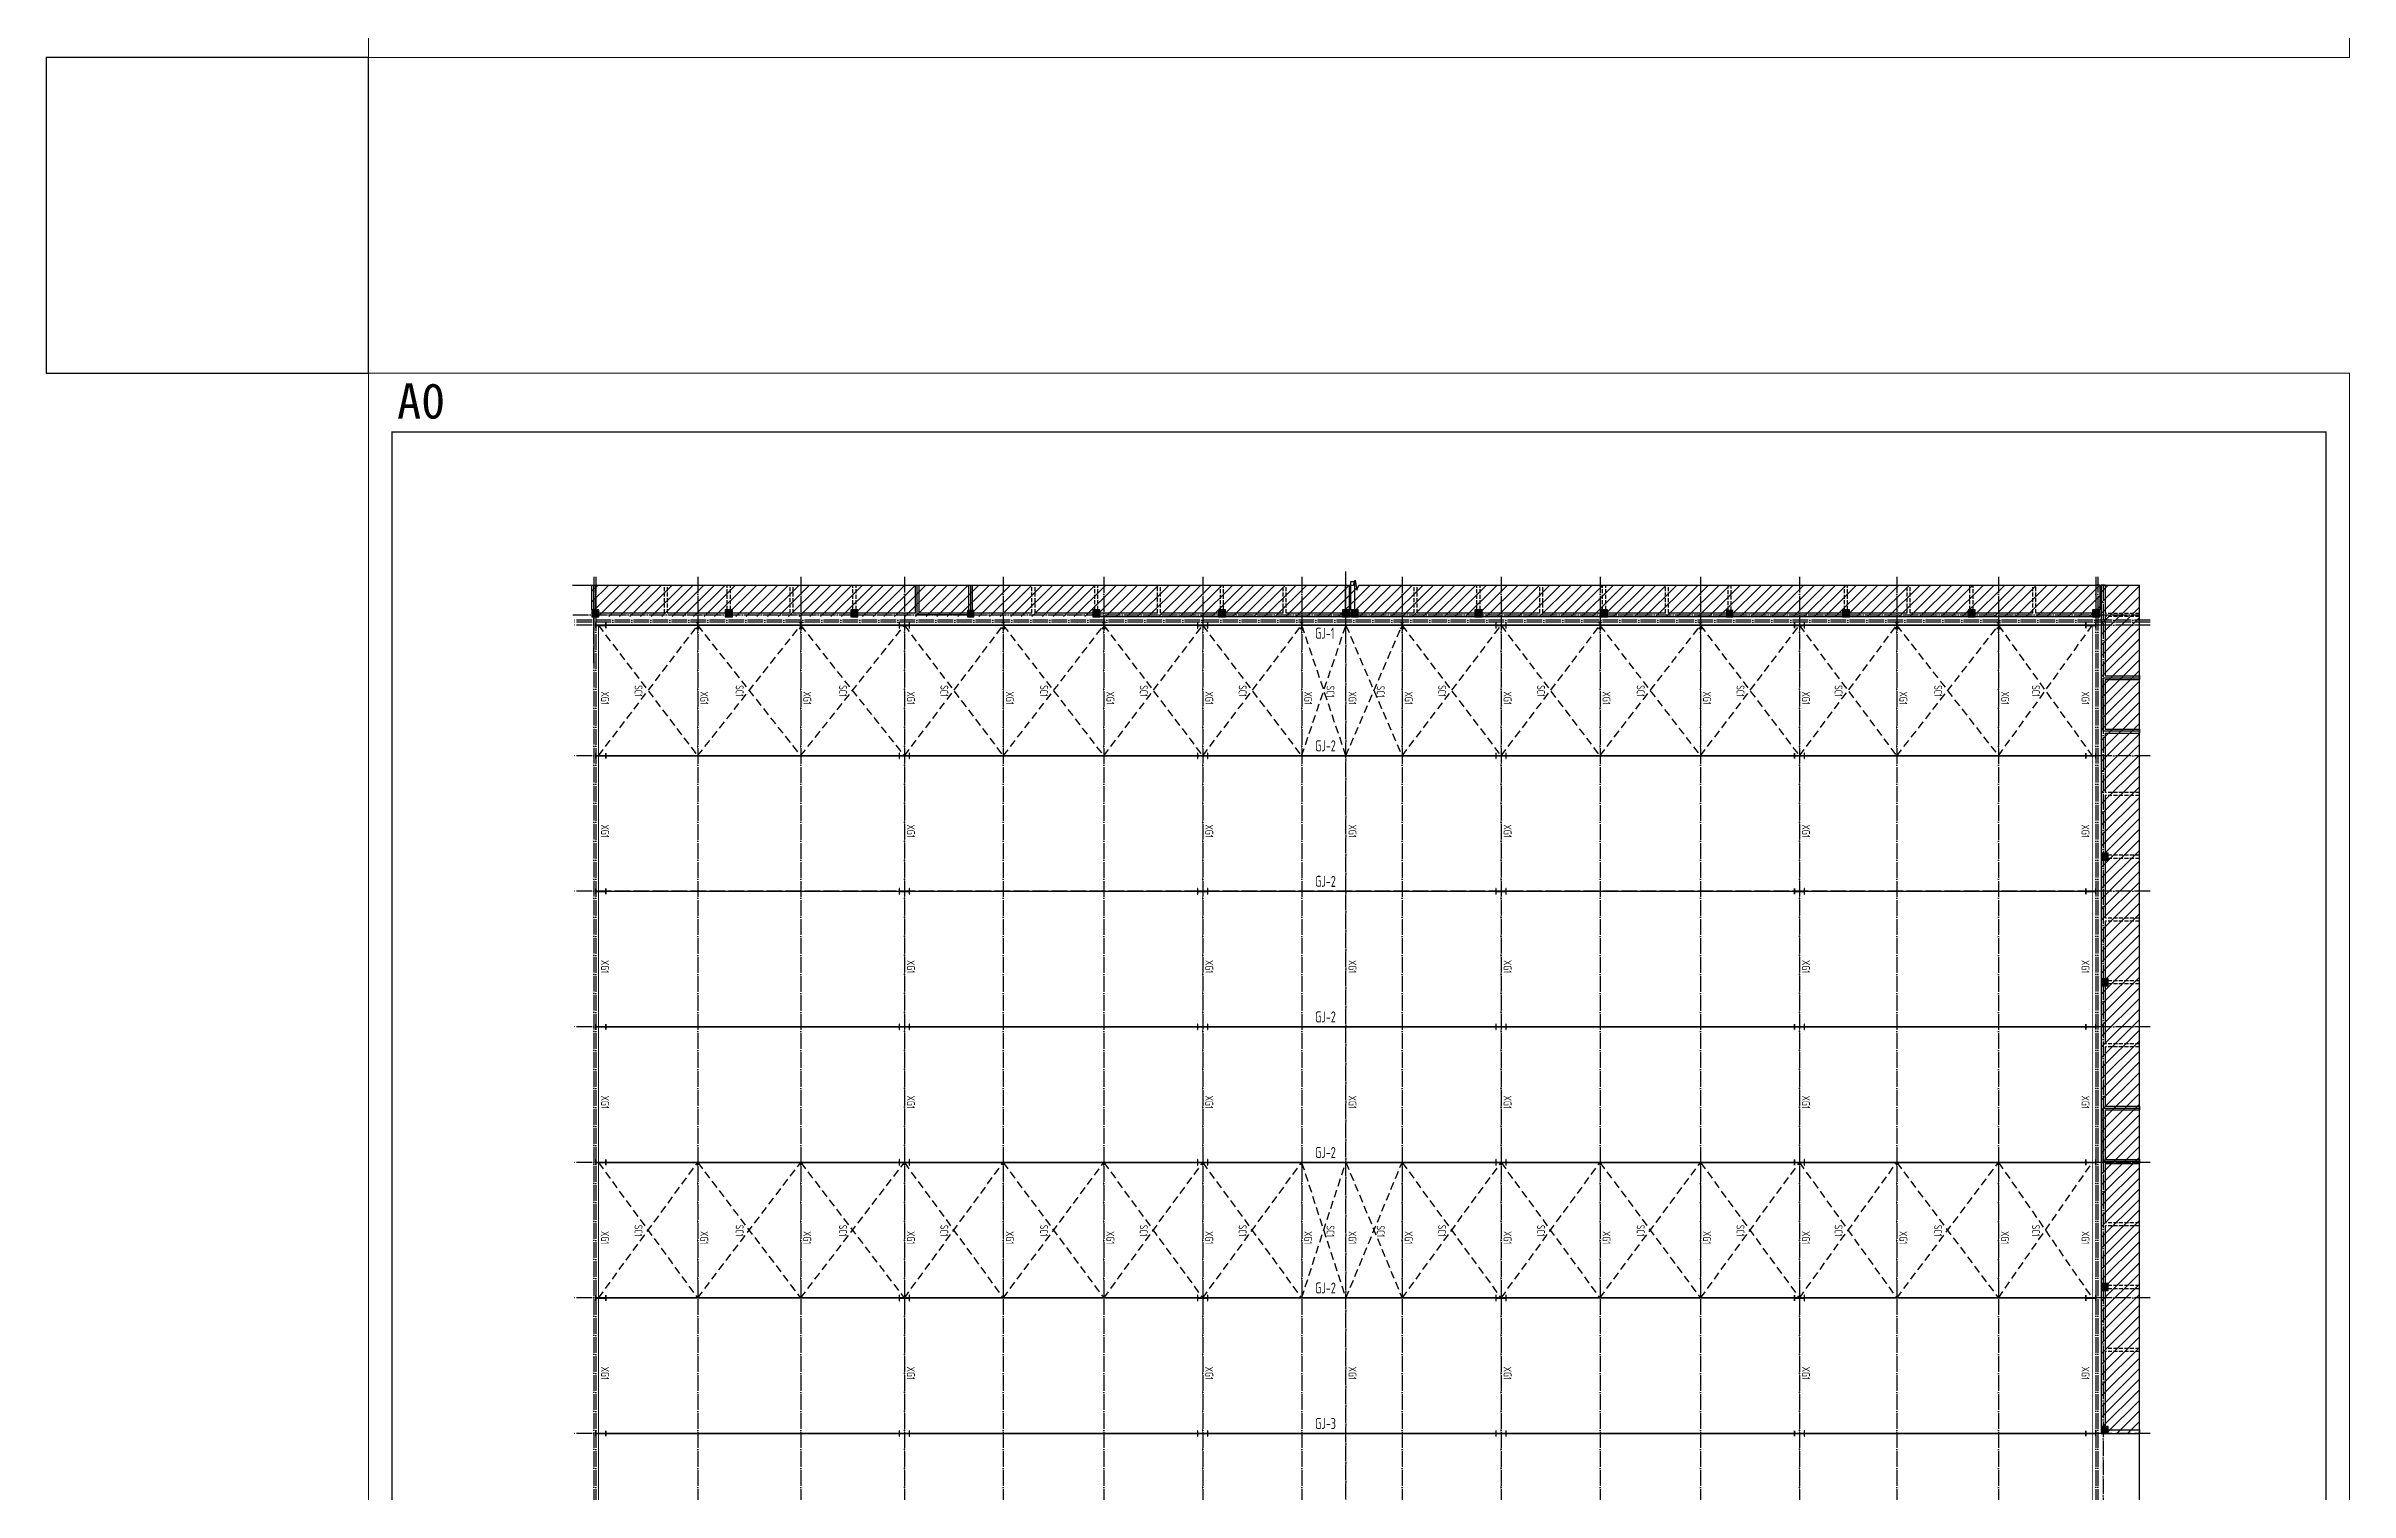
# Model space of a CAD drawing. Extents: x 447413 to 2975780, y -1432727 to 1301644.
# Drawn here: x 2233206 to 2379922, y -237819 to -145760 of the extents above; entities that cross this region are included whole.
import ezdxf
from ezdxf.enums import TextEntityAlignment as Align

# ---------------------------------------------------------------- set-up
doc = ezdxf.new("R2010")
doc.units = 0
doc.header["$LTSCALE"] = 1000
doc.header["$MEASUREMENT"] = 0
for name, pattern in [('DASH', [0.35, 0.25, -0.1]), ('DASHED', [0.75, 0.5, -0.25]), ('DOTE', [2.42, 2, -0.2, 0.02, -0.2])]:
    doc.linetypes.add(name, pattern=pattern)
for name, color, linetype in [('3T_WOOD', 21, 'Continuous'), ('COLUMN', 9, 'Continuous'), ('DIM_SYMB', 3, 'Continuous'), ('DOTE', 1, 'Continuous'), ('PUB_HATCH', 8, 'Continuous'), ('SC', 2, 'Continuous'), ('XG', 5, 'Continuous'), ('X公厕', 21, 'Continuous'), ('图框', 253, 'Continuous'), ('柱子', 3, 'Continuous'), ('短柱', 106, 'Continuous')]:
    doc.layers.add(name, color=color, linetype=linetype)
doc.layers.add('WALL', color=140, linetype='Continuous', lineweight=25)
doc.layers.add('钢梁', color=141, linetype='Continuous', lineweight=18)
doc.styles.add('楷体', font='tssdeng.shx', dxfattribs={"bigfont": 'hztxt.shx'})
doc.styles.add('黑体', font='simhei.ttf')

# ---------------------------------------------------------------- blocks, each defined once
blk = doc.blocks.new('A$C6B0021A6')
at = {"layer": '图框', "color": 2, "const_width": 40, "elevation": -84000}
blk.add_lwpolyline([(20, 84120), (118920, 84120), (118920, 20), (20, 20)], close=True, dxfattribs=at)
at = {"layer": '图框', "color": 153, "const_width": 58, "elevation": -84000}
blk.add_lwpolyline([(111420, 1020), (2520, 1020), (2520, 83120), (111420, 83120)], close=True, dxfattribs=at)
at = {"layer": '图框', "color": 2, "style": '黑体'}
blk.add_text('A0', height=1500, rotation=90, dxfattribs=at).set_placement((1953, 1232))
blk = doc.blocks.new('_FZH')
blk.add_lwpolyline([(-0.5, -0.5), (0.5, -0.5), (0.5, 0.5), (-0.5, 0.5)], close=True)
at = {"layer": 'PUB_HATCH'}
blk.add_solid([(-0.5, -0.5), (0.5, -0.5), (-0.5, 0.5), (0.5, 0.5)], dxfattribs=at)

msp = doc.modelspace()

# ---------------------------------------------------------------- hatches: boundary and pattern name
at = {"layer": 'PUB_HATCH'}
h = msp.add_hatch(dxfattribs=at)
h.set_pattern_fill('ANSI31', color=256, scale=300, style=0)
h.set_pattern_definition([(45, (2031895.8, -231324.66), (-336.7596, 336.7596), [])])
h.paths.add_polyline_path([(2363985.8, -180120), (2267966.1, -180120), (2267966.1, -182088.4), (2363985.8, -182088.4)])
h = msp.add_hatch(dxfattribs=at)
h.set_pattern_fill('ANSI31', color=256, scale=300, style=0)
h.set_pattern_definition([(45, (2335527.2, -231324.66), (-336.7596, 336.7596), [])])
h.paths.add_polyline_path([(2364085.8, -180090.1), (2366515.7, -180090.1), (2366515.7, -234097.9), (2364085.8, -234097.9)])

# ---------------------------------------------------------------- linework, layer by layer
at = {"layer": '3T_WOOD', "linetype": 'DASH'}
for p, q in [((2272586.1, -181858.4, 126000), (2272586.1, -180090.1, 126000)), ((2272586.1, -180090.1, 126000), (2272786.1, -180090.1, 126000)), ((2272786.1, -181858.4, 126000), (2272786.1, -180090.1, 126000)), ((2276586.1, -181648.4, 126000), (2276586.1, -180090.1, 126000)), ((2276586.1, -180090.1, 126000), (2276786.1, -180090.1, 126000)), ((2276786.1, -181648.4, 126000), (2276786.1, -180090.1, 126000)), ((2280586.1, -181858.4, 126000), (2280586.1, -180090.1, 126000)), ((2280586.1, -180090.1, 126000), (2280786.1, -180090.1, 126000)), ((2280786.1, -181858.4, 126000), (2280786.1, -180090.1, 126000)), ((2284586.1, -181648.4, 126000), (2284586.1, -180090.1, 126000)), ((2284586.1, -180090.1, 126000), (2284786.1, -180090.1, 126000)), ((2284786.1, -181648.4, 126000), (2284786.1, -180090.1, 126000)), ((2295986.1, -181858.4, 126000), (2295986.1, -180090.1, 126000)), ((2295986.1, -180090.1, 126000), (2296186.1, -180090.1, 126000)), ((2296186.1, -181858.4, 126000), (2296186.1, -180090.1, 126000)), ((2299986.1, -181648.4, 126000), (2299986.1, -180090.1, 126000)), ((2299986.1, -180090.1, 126000), (2300186.1, -180090.1, 126000)), ((2300186.1, -181648.4, 126000), (2300186.1, -180090.1, 126000)), ((2303986.1, -181858.4, 126000), (2303986.1, -180090.1, 126000)), ((2303986.1, -180090.1, 126000), (2304186.1, -180090.1, 126000)), ((2304186.1, -181858.4, 126000), (2304186.1, -180090.1, 126000)), ((2307986.1, -181648.4, 126000), (2307986.1, -180090.1, 126000)), ((2307986.1, -180090.1, 126000), (2308186.1, -180090.1, 126000)), ((2308186.1, -181648.4, 126000), (2308186.1, -180090.1, 126000)), ((2311986.1, -181858.4, 126000), (2311986.1, -180090.1, 126000)), ((2311986.1, -180090.1, 126000), (2312186.1, -180090.1, 126000)), ((2312186.1, -181858.4, 126000), (2312186.1, -180090.1, 126000)), ((2320326.1, -181858.4, 126000), (2320326.1, -180090.1, 126000)), ((2320326.1, -180090.1, 126000), (2320526.1, -180090.1, 126000)), ((2320526.1, -181858.4, 126000), (2320526.1, -180090.1, 126000)), ((2324326.1, -181648.4, 126000), (2324326.1, -180090.1, 126000)), ((2324326.1, -180090.1, 126000), (2324526.1, -180090.1, 126000)), ((2324526.1, -181648.4, 126000), (2324526.1, -180090.1, 126000)), ((2328326.1, -181858.4, 126000), (2328326.1, -180090.1, 126000)), ((2328326.1, -180090.1, 126000), (2328526.1, -180090.1, 126000)), ((2328526.1, -181858.4, 126000), (2328526.1, -180090.1, 126000)), ((2332326.1, -181648.4, 126000), (2332326.1, -180090.1, 126000)), ((2332326.1, -180090.1, 126000), (2332526.1, -180090.1, 126000)), ((2332526.1, -181648.4, 126000), (2332526.1, -180090.1, 126000)), ((2336326.1, -181858.4, 126000), (2336326.1, -180090.1, 126000)), ((2336326.1, -180090.1, 126000), (2336526.1, -180090.1, 126000)), ((2336526.1, -181858.4, 126000), (2336526.1, -180090.1, 126000)), ((2340326.1, -181698.4, 126000), (2340326.1, -180090.1, 126000)), ((2340326.1, -180090.1, 126000), (2340526.1, -180090.1, 126000)), ((2340526.1, -181698.4, 126000), (2340526.1, -180090.1, 126000)), ((2347726.1, -181648.4, 126000), (2347726.1, -180090.1, 126000)), ((2347726.1, -180090.1, 126000), (2347926.1, -180090.1, 126000)), ((2347926.1, -181648.4, 126000), (2347926.1, -180090.1, 126000)), ((2351726.1, -181858.4, 126000), (2351726.1, -180090.1, 126000)), ((2351726.1, -180090.1, 126000), (2351926.1, -180090.1, 126000)), ((2351926.1, -181858.4, 126000), (2351926.1, -180090.1, 126000)), ((2355726.1, -181648.4, 126000), (2355726.1, -180090.1, 126000)), ((2355726.1, -180090.1, 126000), (2355926.1, -180090.1, 126000)), ((2355926.1, -181648.4, 126000), (2355926.1, -180090.1, 126000)), ((2359726.1, -181858.4, 126000), (2359726.1, -180090.1, 126000)), ((2359726.1, -180090.1, 126000), (2359926.1, -180090.1, 126000)), ((2359926.1, -181858.4, 126000), (2359926.1, -180090.1, 126000)), ((2366515.7, -181878.4, 126000), (2364325.8, -181878.4, 126000)), ((2366515.7, -182078.4, 126000), (2366515.7, -181878.4, 126000)), ((2366515.7, -182078.4, 126000), (2364325.8, -182078.4, 126000)), ((2366515.7, -193278.4, 126000), (2364325.8, -193278.4, 126000)), ((2366515.7, -193478.4, 126000), (2364325.8, -193478.4, 126000)), ((2366515.7, -193478.4, 126000), (2366515.7, -193278.4, 126000)), ((2366515.7, -197278.4, 126000), (2364535.8, -197278.4, 126000)), ((2366515.7, -197478.4, 126000), (2364535.8, -197478.4, 126000)), ((2366515.7, -197478.4, 126000), (2366515.7, -197278.4, 126000)), ((2366515.7, -201278.4, 126000), (2364325.8, -201278.4, 126000)), ((2366515.7, -201478.4, 126000), (2364325.8, -201478.4, 126000)), ((2366515.7, -201478.4, 126000), (2366515.7, -201278.4, 126000)), ((2366515.7, -205278.4, 126000), (2364535.8, -205278.4, 126000)), ((2366515.7, -205478.4, 126000), (2366515.7, -205278.4, 126000)), ((2366515.7, -205478.4, 126000), (2364535.8, -205478.4, 126000)), ((2366515.7, -209278.4, 126000), (2364325.8, -209278.4, 126000)), ((2366515.7, -209478.4, 126000), (2364325.8, -209478.4, 126000)), ((2366515.7, -209478.4, 126000), (2366515.7, -209278.4, 126000)), ((2366515.7, -220678.4, 126000), (2364325.8, -220678.4, 126000)), ((2366515.7, -220878.4, 126000), (2364325.8, -220878.4, 126000)), ((2366515.7, -220878.4, 126000), (2366515.7, -220678.4, 126000)), ((2366515.7, -224678.4, 126000), (2364535.8, -224678.4, 126000)), ((2366515.7, -224878.4, 126000), (2364535.8, -224878.4, 126000)), ((2366515.7, -224878.4, 126000), (2366515.7, -224678.4, 126000)), ((2366515.7, -228678.4, 126000), (2364325.8, -228678.4, 126000)), ((2366515.7, -228878.4, 126000), (2366515.7, -228678.4, 126000)), ((2366515.7, -228878.4, 126000), (2364325.8, -228878.4, 126000))]:
    msp.add_line(p, q, dxfattribs=at)
at = {"layer": 'DIM_SYMB', "elevation": 126000}
for points in [[(2266739.9, -180090.1), (2316459.1, -180090.1), (2316573.7, -179775.1), (2316684.8, -180405.1), (2316796.6, -180090.1), (2366515.7, -180090.1)], [(2366515.7, -300102.5), (2366515.7, -240265.1), (2366200.7, -240150.4), (2366830.7, -240039.3), (2366515.7, -239927.6), (2366515.7, -180090.1)]]:
    msp.add_lwpolyline(points, dxfattribs=at)
at = {"layer": 'DOTE', "color": 8, "linetype": 'DOTE', "ltscale": 0.5}
for p, q in [((2268086.1, -179556.7, 126000), (2268086.1, -300544.1, 126000)), ((2268086.1, -181968.4, 126000), (2268086.1, -180120, 126000)), ((2287865.8, -179556.7, 126000), (2287865.8, -300544.1, 126000)), ((2306865.8, -179556.7, 126000), (2306865.8, -300544.1, 126000)), ((2325865.8, -179556.7, 126000), (2325865.8, -300544.1, 126000)), ((2344865.8, -179556.7, 126000), (2344865.8, -300544.1, 126000)), ((2363865.8, -179556.7, 126000), (2363865.8, -300544.1, 126000)), ((2367195, -182318.4, 126000), (2266776.3, -182318.4, 126000)), ((2367195, -182638.4, 126000), (2266776.3, -182638.4, 126000)), ((2367195, -190948.4, 126000), (2266776.3, -190948.4, 126000)), ((2367195, -199578.4, 126000), (2266776.3, -199578.4, 126000)), ((2367195, -208208.4, 126000), (2266776.3, -208208.4, 126000)), ((2367195, -216838.4, 126000), (2266776.3, -216838.4, 126000)), ((2367195, -225468.4, 126000), (2266776.3, -225468.4, 126000))]:
    msp.add_line(p, q, dxfattribs=at)
at = {"layer": 'DOTE', "linetype": 'DOTE', "ltscale": 0.5}
for p, q in [((2315985.9, -301205.1, 126000), (2315985.9, -179166.4, 126000)), ((2363745.8, -179556.7, 126000), (2363745.8, -300544.1, 126000)), ((2367195, -182438.4, 126000), (2266776.3, -182438.4, 126000)), ((2367195, -234097.9, 126000), (2266776.3, -234097.9, 126000))]:
    msp.add_line(p, q, dxfattribs=at)
at = {"layer": 'DOTE', "color": 8, "linetype": 'DOTE', "ltscale": 0.5, "elevation": 126000}
for points in [[(2268086.1, -185059.7), (2268086.1, -180090.1)], [(2274706.1, -179564.3), (2274706.1, -300550.2)], [(2281266.1, -179564.3), (2281266.1, -300550.2)], [(2294166.1, -179564.3), (2294166.1, -300550.2)], [(2300566.1, -179564.3), (2300566.1, -300550.2)], [(2313166.1, -179564.3), (2313166.1, -300550.2)], [(2319566.1, -179564.3), (2319566.1, -300550.2)], [(2332166.1, -179564.3), (2332166.1, -300550.2)], [(2338566.1, -179564.3), (2338566.1, -300550.2)], [(2351066.1, -179564.3), (2351066.1, -300550.2)], [(2357546.1, -179564.3), (2357546.1, -300550.2)], [(2364205.8, -180090.1), (2364205.8, -300102.5)], [(2266754.5, -181978.4), (2366515.7, -181978.4)]]:
    msp.add_lwpolyline(points, dxfattribs=at)
at = {"layer": 'DOTE', "linetype": 'DOTE', "ltscale": 0.5, "elevation": 126000}
msp.add_lwpolyline([(2268206.1, -179564.3), (2268206.1, -300550.2)], dxfattribs=at)
at = {"layer": 'SC', "linetype": 'DASHED', "elevation": 126000}
for points in [[(2268382, -190956.4), (2274703, -182642.4), (2281256.5, -190952.4), (2287862.8, -182646.4), (2294163, -190956.4), (2300563, -182642.4), (2306862.8, -190956.4), (2313163, -182642.4), (2315972.9, -190952.4), (2319563, -182642.4), (2325862.8, -190956.4), (2332163, -182642.4), (2338563, -190956.4), (2344862.8, -182646.4), (2351063, -190956.4), (2357543, -182642.4), (2363512.7, -190956.4)], [(2268382, -182646.4), (2274696.5, -190952.4), (2281263, -182642.4), (2287862.8, -190956.4), (2294163, -182642.4), (2300563, -190956.4), (2306862.8, -182646.4), (2313163, -190956.4), (2315982.9, -182646.4), (2319563, -190956.4), (2325862.8, -182646.4), (2332156.5, -190952.4), (2338563, -182642.4), (2344862.8, -190956.4), (2351063, -182642.4), (2357536.5, -190952.4), (2363512.7, -182646.4)], [(2268382, -216846.4), (2274696.5, -225472.4), (2281263, -216842.4), (2287862.8, -225476.4), (2294163, -216842.4), (2300563, -225476.4), (2306862.8, -216846.4), (2313163, -225476.4), (2315977.3, -216828.9), (2319563, -225476.4), (2325862.8, -216846.4), (2332156.5, -225472.4), (2338563, -216842.4), (2344862.8, -225476.4), (2351063, -216842.4), (2357536.5, -225472.4), (2363512.7, -216846.4)], [(2268382, -225476.4), (2274703, -216842.4), (2281256.5, -225472.4), (2287862.8, -216846.4), (2294163, -225476.4), (2300563, -216842.4), (2306862.8, -225476.4), (2313163, -216842.4), (2315977.3, -225485.9), (2319563, -216842.4), (2325862.8, -225476.4), (2332163, -216842.4), (2338563, -225476.4), (2344862.8, -216846.4), (2351063, -225476.4), (2357543, -216842.4), (2363512.7, -225476.4)]]:
    msp.add_lwpolyline(points, dxfattribs=at)
at = {"layer": 'WALL'}
for p, q in [((2267966.1, -181648.4, 126000), (2267966.1, -180090.1, 126000)), ((2267966.1, -180090.1, 126000), (2268206.1, -180090.1, 126000)), ((2268206.1, -181648.4, 126000), (2268206.1, -180090.1, 126000)), ((2288566.1, -181858.4, 126000), (2288566.1, -180090.1, 126000)), ((2288566.1, -180090.1, 126000), (2288806.1, -180090.1, 126000)), ((2288806.1, -181858.4, 126000), (2288806.1, -180090.1, 126000)), ((2291966.1, -181698.4, 126000), (2291966.1, -180090.1, 126000)), ((2291966.1, -180090.1, 126000), (2292206.1, -180090.1, 126000)), ((2292206.1, -181698.4, 126000), (2292206.1, -180090.1, 126000)), ((2315966.1, -181648.4, 126000), (2315966.1, -180090.1, 126000)), ((2315966.1, -180090.1, 126000), (2316206.1, -180090.1, 126000)), ((2316206.1, -181648.4, 126000), (2316206.1, -180090.1, 126000)), ((2316306.1, -181648.4, 126000), (2316306.1, -179851.1, 126000)), ((2316306.1, -179851.1, 126000), (2316546.1, -179851.1, 126000)), ((2316546.1, -181648.4, 126000), (2316546.1, -179851.1, 126000)), ((2363745.8, -180090.1, 126000), (2363745.8, -181648.4, 126000)), ((2363985.8, -180090.1, 126000), (2363745.8, -180090.1, 126000)), ((2363985.8, -180090.1, 126000), (2363985.8, -181648.4, 126000)), ((2364085.8, -180090.1, 126000), (2364085.8, -181978.4, 126000)), ((2364325.8, -180090.1, 126000), (2364085.8, -180090.1, 126000)), ((2364325.8, -180090.1, 126000), (2364325.8, -181878.4, 126000)), ((2272586.1, -181858.4, 126000), (2268416.1, -181858.4, 126000)), ((2276461.1, -181858.4, 126000), (2272786.1, -181858.4, 126000)), ((2280586.1, -181858.4, 126000), (2276911.1, -181858.4, 126000)), ((2284461.1, -181858.4, 126000), (2280786.1, -181858.4, 126000)), ((2288566.1, -181858.4, 126000), (2284911.1, -181858.4, 126000)), ((2291886, -181858.4, 126000), (2288806.1, -181858.4, 126000)), ((2295986.1, -181858.4, 126000), (2292286, -181858.4, 126000)), ((2299861.1, -181858.4, 126000), (2296186.1, -181858.4, 126000)), ((2303986.1, -181858.4, 126000), (2300311.1, -181858.4, 126000)), ((2307861.1, -181858.4, 126000), (2304186.1, -181858.4, 126000)), ((2311986.1, -181858.4, 126000), (2308311.1, -181858.4, 126000)), ((2315756.1, -181858.4, 126000), (2312186.1, -181858.4, 126000)), ((2316306.1, -181858.4, 126000), (2316206.1, -181858.4, 126000)), ((2320326.1, -181858.4, 126000), (2316756.1, -181858.4, 126000)), ((2324201.1, -181858.4, 126000), (2320526.1, -181858.4, 126000)), ((2328326.1, -181858.4, 126000), (2324651.1, -181858.4, 126000)), ((2332201.1, -181858.4, 126000), (2328526.1, -181858.4, 126000)), ((2336326.1, -181858.4, 126000), (2332651.1, -181858.4, 126000)), ((2340226, -181858.4, 126000), (2336526.1, -181858.4, 126000)), ((2347601.1, -181858.4, 126000), (2340626, -181858.4, 126000)), ((2351726.1, -181858.4, 126000), (2348051.1, -181858.4, 126000)), ((2355601.1, -181858.4, 126000), (2351926.1, -181858.4, 126000)), ((2359726.1, -181858.4, 126000), (2356051.1, -181858.4, 126000)), ((2363535.8, -181858.4, 126000), (2359926.1, -181858.4, 126000)), ((2304086.1, -182098.4, 126000), (2300311.1, -182098.4, 126000)), ((2307861.1, -182098.4, 126000), (2304086.1, -182098.4, 126000)), ((2312086.1, -182098.4, 126000), (2308311.1, -182098.4, 126000)), ((2315756.1, -182098.4, 126000), (2312086.1, -182098.4, 126000)), ((2316306.1, -182098.4, 126000), (2316206.1, -182098.4, 126000)), ((2320426.1, -182098.4, 126000), (2316756.1, -182098.4, 126000)), ((2324201.1, -182098.4, 126000), (2320426.1, -182098.4, 126000)), ((2328426.1, -182098.4, 126000), (2324651.1, -182098.4, 126000)), ((2332201.1, -182098.4, 126000), (2328426.1, -182098.4, 126000)), ((2336426.1, -182098.4, 126000), (2332651.1, -182098.4, 126000)), ((2340226, -182098.4, 126000), (2336426.1, -182098.4, 126000)), ((2347601.1, -182098.4, 126000), (2340626, -182098.4, 126000)), ((2351826.1, -182098.4, 126000), (2348051.1, -182098.4, 126000)), ((2355601.1, -182098.4, 126000), (2351826.1, -182098.4, 126000)), ((2359826.1, -182098.4, 126000), (2356051.1, -182098.4, 126000)), ((2363535.8, -182098.4, 126000), (2359826.1, -182098.4, 126000)), ((2364085.8, -181978.4, 126000), (2364085.8, -185978.4, 126000)), ((2364325.8, -182078.4, 126000), (2364325.8, -185858.4, 126000)), ((2364085.8, -185978.4, 126000), (2364085.8, -189378.4, 126000)), ((2364325.8, -185858.4, 126000), (2366515.7, -185858.4, 126000)), ((2364325.8, -186098.4, 126000), (2366515.7, -186098.4, 126000)), ((2364325.8, -186098.4, 126000), (2364325.8, -189258.4, 126000)), ((2366515.7, -185858.4, 126000), (2366515.7, -186098.4, 126000)), ((2364325.8, -189258.4, 126000), (2366515.7, -189258.4, 126000)), ((2366515.7, -189258.4, 126000), (2366515.7, -189498.4, 126000)), ((2364085.8, -189378.4, 126000), (2364085.8, -193378.4, 126000)), ((2364325.8, -189498.4, 126000), (2366515.7, -189498.4, 126000)), ((2364325.8, -189498.4, 126000), (2364325.8, -193278.4, 126000)), ((2364085.8, -193378.4, 126000), (2364085.8, -197153.4, 126000)), ((2364325.8, -193478.4, 126000), (2364325.8, -197153.4, 126000)), ((2364085.8, -197603.4, 126000), (2364085.8, -201378.4, 126000)), ((2364325.8, -197603.4, 126000), (2364325.8, -201278.4, 126000)), ((2364085.8, -201378.4, 126000), (2364085.8, -205153.4, 126000)), ((2364325.8, -201478.4, 126000), (2364325.8, -205153.4, 126000)), ((2364085.8, -205603.4, 126000), (2364085.8, -209378.4, 126000)), ((2364325.8, -205603.4, 126000), (2364325.8, -209278.4, 126000)), ((2364085.8, -209378.4, 126000), (2364085.8, -213378.4, 126000)), ((2364325.8, -209478.4, 126000), (2364325.8, -213258.4, 126000)), ((2364085.8, -213378.4, 126000), (2364085.8, -216778.4, 126000)), ((2364325.8, -213258.4, 126000), (2366515.7, -213258.4, 126000)), ((2364325.8, -213498.4, 126000), (2364325.8, -216658.4, 126000)), ((2364325.8, -213498.4, 126000), (2366515.7, -213498.4, 126000)), ((2366515.7, -213258.4, 126000), (2366515.7, -213498.4, 126000)), ((2364085.8, -216778.4, 126000), (2364085.8, -220778.4, 126000)), ((2364325.8, -216658.4, 126000), (2366515.7, -216658.4, 126000)), ((2364325.8, -216898.4, 126000), (2366515.7, -216898.4, 126000)), ((2364325.8, -216898.4, 126000), (2364325.8, -220678.4, 126000)), ((2366515.7, -216658.4, 126000), (2366515.7, -216898.4, 126000)), ((2364085.8, -220778.4, 126000), (2364085.8, -224553.4, 126000)), ((2364325.8, -220878.4, 126000), (2364325.8, -224553.4, 126000)), ((2364085.8, -225003.4, 126000), (2364085.8, -228778.4, 126000)), ((2364325.8, -225003.4, 126000), (2364325.8, -228678.4, 126000)), ((2364085.8, -228778.4, 126000), (2364085.8, -233647.9, 126000)), ((2364325.8, -228878.4, 126000), (2364325.8, -233647.9, 126000)), ((2364535.8, -233857.9, 126000), (2366515.7, -233857.9, 126000)), ((2364535.8, -234097.9, 126000), (2366515.7, -234097.9, 126000)), ((2366515.7, -233857.9, 126000), (2366515.7, -234097.9, 126000))]:
    msp.add_line(p, q, dxfattribs=at)
at = {"layer": 'XG', "const_width": 50, "elevation": 126000}
for points in [[(2268382, -297565.5), (2268382, -182646.4)], [(2274703, -190952.4), (2274703, -182646.4)], [(2281263, -190952.4), (2281263, -182646.4)], [(2287862.8, -297565.5), (2287862.8, -182646.4)], [(2294163, -190952.4), (2294163, -182646.4)], [(2300563, -190952.4), (2300563, -182646.4)], [(2306862.8, -297565.5), (2306862.8, -182646.4)], [(2313163, -190952.4), (2313163, -182646.4)], [(2315982.9, -297565.5), (2315982.9, -182646.4)], [(2319563, -190952.4), (2319563, -182646.4)], [(2325862.8, -297565.5), (2325862.8, -182646.4)], [(2332163, -190952.4), (2332163, -182646.4)], [(2338563, -190952.4), (2338563, -182646.4)], [(2344862.8, -297565.5), (2344862.8, -182646.4)], [(2351063, -190952.4), (2351063, -182646.4)], [(2357543, -190952.4), (2357543, -182646.4)], [(2363512.7, -297565.5), (2363512.7, -182646.4)], [(2274703, -225472.4), (2274703, -216842.4)], [(2281263, -225472.4), (2281263, -216842.4)], [(2294163, -225472.4), (2294163, -216842.4)], [(2300563, -225472.4), (2300563, -216842.4)], [(2313163, -225472.4), (2313163, -216842.4)], [(2319563, -225472.4), (2319563, -216842.4)], [(2332163, -225472.4), (2332163, -216842.4)], [(2338563, -225472.4), (2338563, -216842.4)], [(2351063, -225472.4), (2351063, -216842.4)], [(2357543, -225472.4), (2357543, -216842.4)]]:
    msp.add_lwpolyline(points, dxfattribs=at)
at = {"layer": 'X公厕', "ltscale": 5, "elevation": 126000}
for points in [[(2292086.1, -180090.1), (2292086.1, -181978.4), (2288686.1, -181978.4), (2288686.1, -180090.1)], [(2366515.7, -189378.4), (2364205.8, -189378.4), (2364205.8, -185978.4), (2366515.7, -185978.4)], [(2366515.7, -216778.4), (2364205.8, -216778.4), (2364205.8, -213378.4), (2366515.7, -213378.4)]]:
    msp.add_lwpolyline(points, dxfattribs=at)
at = {"layer": '柱子', "color": 6, "ltscale": 100, "elevation": 126000}
for points in [[(2268842.1, -182634.4), (2268220.1, -182634.4), (2268220.1, -182463.4), (2268206.1, -182463.4), (2268206.1, -182813.4), (2268220.1, -182813.4), (2268220.1, -182642.4), (2268842.1, -182642.4), (2268842.1, -182813.4), (2268856.1, -182813.4), (2268856.1, -182463.4), (2268842.1, -182463.4)], [(2288176.8, -182634.4), (2287554.8, -182634.4), (2287554.8, -182463.4), (2287540.8, -182463.4), (2287540.8, -182813.4), (2287554.8, -182813.4), (2287554.8, -182642.4), (2288176.8, -182642.4), (2288176.8, -182813.4), (2288190.8, -182813.4), (2288190.8, -182463.4), (2288176.8, -182463.4)], [(2307176.8, -182634.4), (2306554.8, -182634.4), (2306554.8, -182463.4), (2306540.8, -182463.4), (2306540.8, -182813.4), (2306554.8, -182813.4), (2306554.8, -182642.4), (2307176.8, -182642.4), (2307176.8, -182813.4), (2307190.8, -182813.4), (2307190.8, -182463.4), (2307176.8, -182463.4)], [(2326176.8, -182634.4), (2325554.8, -182634.4), (2325554.8, -182463.4), (2325540.8, -182463.4), (2325540.8, -182813.4), (2325554.8, -182813.4), (2325554.8, -182642.4), (2326176.8, -182642.4), (2326176.8, -182813.4), (2326190.8, -182813.4), (2326190.8, -182463.4), (2326176.8, -182463.4)], [(2345176.8, -182634.4), (2344554.8, -182634.4), (2344554.8, -182463.4), (2344540.8, -182463.4), (2344540.8, -182813.4), (2344554.8, -182813.4), (2344554.8, -182642.4), (2345176.8, -182642.4), (2345176.8, -182813.4), (2345190.8, -182813.4), (2345190.8, -182463.4), (2345176.8, -182463.4)], [(2363731.8, -182634.4), (2363109.8, -182634.4), (2363109.8, -182463.4), (2363095.8, -182463.4), (2363095.8, -182813.4), (2363109.8, -182813.4), (2363109.8, -182642.4), (2363731.8, -182642.4), (2363731.8, -182813.4), (2363745.8, -182813.4), (2363745.8, -182463.4), (2363731.8, -182463.4)], [(2268842.1, -190944.4), (2268220.1, -190944.4), (2268220.1, -190773.4), (2268206.1, -190773.4), (2268206.1, -191123.4), (2268220.1, -191123.4), (2268220.1, -190952.4), (2268842.1, -190952.4), (2268842.1, -191123.4), (2268856.1, -191123.4), (2268856.1, -190773.4), (2268842.1, -190773.4)], [(2288176.8, -190944.4), (2287554.8, -190944.4), (2287554.8, -190773.4), (2287540.8, -190773.4), (2287540.8, -191123.4), (2287554.8, -191123.4), (2287554.8, -190952.4), (2288176.8, -190952.4), (2288176.8, -191123.4), (2288190.8, -191123.4), (2288190.8, -190773.4), (2288176.8, -190773.4)], [(2307176.8, -190944.4), (2306554.8, -190944.4), (2306554.8, -190773.4), (2306540.8, -190773.4), (2306540.8, -191123.4), (2306554.8, -191123.4), (2306554.8, -190952.4), (2307176.8, -190952.4), (2307176.8, -191123.4), (2307190.8, -191123.4), (2307190.8, -190773.4), (2307176.8, -190773.4)], [(2326176.8, -190944.4), (2325554.8, -190944.4), (2325554.8, -190773.4), (2325540.8, -190773.4), (2325540.8, -191123.4), (2325554.8, -191123.4), (2325554.8, -190952.4), (2326176.8, -190952.4), (2326176.8, -191123.4), (2326190.8, -191123.4), (2326190.8, -190773.4), (2326176.8, -190773.4)], [(2345176.8, -190944.4), (2344554.8, -190944.4), (2344554.8, -190773.4), (2344540.8, -190773.4), (2344540.8, -191123.4), (2344554.8, -191123.4), (2344554.8, -190952.4), (2345176.8, -190952.4), (2345176.8, -191123.4), (2345190.8, -191123.4), (2345190.8, -190773.4), (2345176.8, -190773.4)], [(2363731.8, -190944.4), (2363109.8, -190944.4), (2363109.8, -190773.4), (2363095.8, -190773.4), (2363095.8, -191123.4), (2363109.8, -191123.4), (2363109.8, -190952.4), (2363731.8, -190952.4), (2363731.8, -191123.4), (2363745.8, -191123.4), (2363745.8, -190773.4), (2363731.8, -190773.4)], [(2268842.1, -199574.4), (2268220.1, -199574.4), (2268220.1, -199403.4), (2268206.1, -199403.4), (2268206.1, -199753.4), (2268220.1, -199753.4), (2268220.1, -199582.4), (2268842.1, -199582.4), (2268842.1, -199753.4), (2268856.1, -199753.4), (2268856.1, -199403.4), (2268842.1, -199403.4)], [(2288176.8, -199574.4), (2287554.8, -199574.4), (2287554.8, -199403.4), (2287540.8, -199403.4), (2287540.8, -199753.4), (2287554.8, -199753.4), (2287554.8, -199582.4), (2288176.8, -199582.4), (2288176.8, -199753.4), (2288190.8, -199753.4), (2288190.8, -199403.4), (2288176.8, -199403.4)], [(2307176.8, -199574.4), (2306554.8, -199574.4), (2306554.8, -199403.4), (2306540.8, -199403.4), (2306540.8, -199753.4), (2306554.8, -199753.4), (2306554.8, -199582.4), (2307176.8, -199582.4), (2307176.8, -199753.4), (2307190.8, -199753.4), (2307190.8, -199403.4), (2307176.8, -199403.4)], [(2326176.8, -199574.4), (2325554.8, -199574.4), (2325554.8, -199403.4), (2325540.8, -199403.4), (2325540.8, -199753.4), (2325554.8, -199753.4), (2325554.8, -199582.4), (2326176.8, -199582.4), (2326176.8, -199753.4), (2326190.8, -199753.4), (2326190.8, -199403.4), (2326176.8, -199403.4)], [(2345176.8, -199574.4), (2344554.8, -199574.4), (2344554.8, -199403.4), (2344540.8, -199403.4), (2344540.8, -199753.4), (2344554.8, -199753.4), (2344554.8, -199582.4), (2345176.8, -199582.4), (2345176.8, -199753.4), (2345190.8, -199753.4), (2345190.8, -199403.4), (2345176.8, -199403.4)], [(2363731.8, -199574.4), (2363109.8, -199574.4), (2363109.8, -199403.4), (2363095.8, -199403.4), (2363095.8, -199753.4), (2363109.8, -199753.4), (2363109.8, -199582.4), (2363731.8, -199582.4), (2363731.8, -199753.4), (2363745.8, -199753.4), (2363745.8, -199403.4), (2363731.8, -199403.4)], [(2268842.1, -208204.4), (2268220.1, -208204.4), (2268220.1, -208033.4), (2268206.1, -208033.4), (2268206.1, -208383.4), (2268220.1, -208383.4), (2268220.1, -208212.4), (2268842.1, -208212.4), (2268842.1, -208383.4), (2268856.1, -208383.4), (2268856.1, -208033.4), (2268842.1, -208033.4)], [(2288176.8, -208204.4), (2287554.8, -208204.4), (2287554.8, -208033.4), (2287540.8, -208033.4), (2287540.8, -208383.4), (2287554.8, -208383.4), (2287554.8, -208212.4), (2288176.8, -208212.4), (2288176.8, -208383.4), (2288190.8, -208383.4), (2288190.8, -208033.4), (2288176.8, -208033.4)], [(2307176.8, -208204.4), (2306554.8, -208204.4), (2306554.8, -208033.4), (2306540.8, -208033.4), (2306540.8, -208383.4), (2306554.8, -208383.4), (2306554.8, -208212.4), (2307176.8, -208212.4), (2307176.8, -208383.4), (2307190.8, -208383.4), (2307190.8, -208033.4), (2307176.8, -208033.4)], [(2326176.8, -208204.4), (2325554.8, -208204.4), (2325554.8, -208033.4), (2325540.8, -208033.4), (2325540.8, -208383.4), (2325554.8, -208383.4), (2325554.8, -208212.4), (2326176.8, -208212.4), (2326176.8, -208383.4), (2326190.8, -208383.4), (2326190.8, -208033.4), (2326176.8, -208033.4)], [(2345176.8, -208204.4), (2344554.8, -208204.4), (2344554.8, -208033.4), (2344540.8, -208033.4), (2344540.8, -208383.4), (2344554.8, -208383.4), (2344554.8, -208212.4), (2345176.8, -208212.4), (2345176.8, -208383.4), (2345190.8, -208383.4), (2345190.8, -208033.4), (2345176.8, -208033.4)], [(2363731.8, -208204.4), (2363109.8, -208204.4), (2363109.8, -208033.4), (2363095.8, -208033.4), (2363095.8, -208383.4), (2363109.8, -208383.4), (2363109.8, -208212.4), (2363731.8, -208212.4), (2363731.8, -208383.4), (2363745.8, -208383.4), (2363745.8, -208033.4), (2363731.8, -208033.4)], [(2268842.1, -216834.4), (2268220.1, -216834.4), (2268220.1, -216663.4), (2268206.1, -216663.4), (2268206.1, -217013.4), (2268220.1, -217013.4), (2268220.1, -216842.4), (2268842.1, -216842.4), (2268842.1, -217013.4), (2268856.1, -217013.4), (2268856.1, -216663.4), (2268842.1, -216663.4)], [(2288176.8, -216834.4), (2287554.8, -216834.4), (2287554.8, -216663.4), (2287540.8, -216663.4), (2287540.8, -217013.4), (2287554.8, -217013.4), (2287554.8, -216842.4), (2288176.8, -216842.4), (2288176.8, -217013.4), (2288190.8, -217013.4), (2288190.8, -216663.4), (2288176.8, -216663.4)], [(2307176.8, -216834.4), (2306554.8, -216834.4), (2306554.8, -216663.4), (2306540.8, -216663.4), (2306540.8, -217013.4), (2306554.8, -217013.4), (2306554.8, -216842.4), (2307176.8, -216842.4), (2307176.8, -217013.4), (2307190.8, -217013.4), (2307190.8, -216663.4), (2307176.8, -216663.4)], [(2326176.8, -216834.4), (2325554.8, -216834.4), (2325554.8, -216663.4), (2325540.8, -216663.4), (2325540.8, -217013.4), (2325554.8, -217013.4), (2325554.8, -216842.4), (2326176.8, -216842.4), (2326176.8, -217013.4), (2326190.8, -217013.4), (2326190.8, -216663.4), (2326176.8, -216663.4)], [(2345176.8, -216834.4), (2344554.8, -216834.4), (2344554.8, -216663.4), (2344540.8, -216663.4), (2344540.8, -217013.4), (2344554.8, -217013.4), (2344554.8, -216842.4), (2345176.8, -216842.4), (2345176.8, -217013.4), (2345190.8, -217013.4), (2345190.8, -216663.4), (2345176.8, -216663.4)], [(2363731.8, -216834.4), (2363109.8, -216834.4), (2363109.8, -216663.4), (2363095.8, -216663.4), (2363095.8, -217013.4), (2363109.8, -217013.4), (2363109.8, -216842.4), (2363731.8, -216842.4), (2363731.8, -217013.4), (2363745.8, -217013.4), (2363745.8, -216663.4), (2363731.8, -216663.4)], [(2268842.1, -225464.4), (2268220.1, -225464.4), (2268220.1, -225293.4), (2268206.1, -225293.4), (2268206.1, -225643.4), (2268220.1, -225643.4), (2268220.1, -225472.4), (2268842.1, -225472.4), (2268842.1, -225643.4), (2268856.1, -225643.4), (2268856.1, -225293.4), (2268842.1, -225293.4)], [(2288176.8, -225464.4), (2287554.8, -225464.4), (2287554.8, -225293.4), (2287540.8, -225293.4), (2287540.8, -225643.4), (2287554.8, -225643.4), (2287554.8, -225472.4), (2288176.8, -225472.4), (2288176.8, -225643.4), (2288190.8, -225643.4), (2288190.8, -225293.4), (2288176.8, -225293.4)], [(2307176.8, -225464.4), (2306554.8, -225464.4), (2306554.8, -225293.4), (2306540.8, -225293.4), (2306540.8, -225643.4), (2306554.8, -225643.4), (2306554.8, -225472.4), (2307176.8, -225472.4), (2307176.8, -225643.4), (2307190.8, -225643.4), (2307190.8, -225293.4), (2307176.8, -225293.4)], [(2326176.8, -225464.4), (2325554.8, -225464.4), (2325554.8, -225293.4), (2325540.8, -225293.4), (2325540.8, -225643.4), (2325554.8, -225643.4), (2325554.8, -225472.4), (2326176.8, -225472.4), (2326176.8, -225643.4), (2326190.8, -225643.4), (2326190.8, -225293.4), (2326176.8, -225293.4)], [(2345176.8, -225464.4), (2344554.8, -225464.4), (2344554.8, -225293.4), (2344540.8, -225293.4), (2344540.8, -225643.4), (2344554.8, -225643.4), (2344554.8, -225472.4), (2345176.8, -225472.4), (2345176.8, -225643.4), (2345190.8, -225643.4), (2345190.8, -225293.4), (2345176.8, -225293.4)], [(2363731.8, -225464.4), (2363109.8, -225464.4), (2363109.8, -225293.4), (2363095.8, -225293.4), (2363095.8, -225643.4), (2363109.8, -225643.4), (2363109.8, -225472.4), (2363731.8, -225472.4), (2363731.8, -225643.4), (2363745.8, -225643.4), (2363745.8, -225293.4), (2363731.8, -225293.4)], [(2268842.1, -234093.9), (2268220.1, -234093.9), (2268220.1, -233922.9), (2268206.1, -233922.9), (2268206.1, -234272.9), (2268220.1, -234272.9), (2268220.1, -234101.9), (2268842.1, -234101.9), (2268842.1, -234272.9), (2268856.1, -234272.9), (2268856.1, -233922.9), (2268842.1, -233922.9)], [(2288176.8, -234093.9), (2287554.8, -234093.9), (2287554.8, -233922.9), (2287540.8, -233922.9), (2287540.8, -234272.9), (2287554.8, -234272.9), (2287554.8, -234101.9), (2288176.8, -234101.9), (2288176.8, -234272.9), (2288190.8, -234272.9), (2288190.8, -233922.9), (2288176.8, -233922.9)], [(2307176.8, -234093.9), (2306554.8, -234093.9), (2306554.8, -233922.9), (2306540.8, -233922.9), (2306540.8, -234272.9), (2306554.8, -234272.9), (2306554.8, -234101.9), (2307176.8, -234101.9), (2307176.8, -234272.9), (2307190.8, -234272.9), (2307190.8, -233922.9), (2307176.8, -233922.9)], [(2326176.8, -234093.9), (2325554.8, -234093.9), (2325554.8, -233922.9), (2325540.8, -233922.9), (2325540.8, -234272.9), (2325554.8, -234272.9), (2325554.8, -234101.9), (2326176.8, -234101.9), (2326176.8, -234272.9), (2326190.8, -234272.9), (2326190.8, -233922.9), (2326176.8, -233922.9)], [(2345176.8, -234093.9), (2344554.8, -234093.9), (2344554.8, -233922.9), (2344540.8, -233922.9), (2344540.8, -234272.9), (2344554.8, -234272.9), (2344554.8, -234101.9), (2345176.8, -234101.9), (2345176.8, -234272.9), (2345190.8, -234272.9), (2345190.8, -233922.9), (2345176.8, -233922.9)], [(2363731.8, -234093.9), (2363109.8, -234093.9), (2363109.8, -233922.9), (2363095.8, -233922.9), (2363095.8, -234272.9), (2363109.8, -234272.9), (2363109.8, -234101.9), (2363731.8, -234101.9), (2363731.8, -234272.9), (2363745.8, -234272.9), (2363745.8, -233922.9), (2363731.8, -233922.9)]]:
    msp.add_lwpolyline(points, close=True, dxfattribs=at)
for points in [[(2274806.1, -182459.4), (2274806.1, -182438.4), (2274606.1, -182438.4), (2274606.1, -182459.4), (2274686.6, -182459.4, -0.41421356), (2274699.6, -182472.4), (2274699.6, -182804.4, -0.41421356), (2274686.6, -182817.4), (2274606.1, -182817.4), (2274606.1, -182838.4), (2274806.1, -182838.4), (2274806.1, -182817.4), (2274725.6, -182817.4, -0.41421356), (2274712.6, -182804.4), (2274712.6, -182472.4, -0.41421356), (2274725.6, -182459.4)], [(2281366.1, -182459.4), (2281366.1, -182438.4), (2281166.1, -182438.4), (2281166.1, -182459.4), (2281246.6, -182459.4, -0.41421356), (2281259.6, -182472.4), (2281259.6, -182804.4, -0.41421356), (2281246.6, -182817.4), (2281166.1, -182817.4), (2281166.1, -182838.4), (2281366.1, -182838.4), (2281366.1, -182817.4), (2281285.6, -182817.4, -0.41421356), (2281272.6, -182804.4), (2281272.6, -182472.4, -0.41421356), (2281285.6, -182459.4)], [(2294266.1, -182459.4), (2294266.1, -182438.4), (2294066.1, -182438.4), (2294066.1, -182459.4), (2294146.6, -182459.4, -0.41421356), (2294159.6, -182472.4), (2294159.6, -182804.4, -0.41421356), (2294146.6, -182817.4), (2294066.1, -182817.4), (2294066.1, -182838.4), (2294266.1, -182838.4), (2294266.1, -182817.4), (2294185.6, -182817.4, -0.41421356), (2294172.6, -182804.4), (2294172.6, -182472.4, -0.41421356), (2294185.6, -182459.4)], [(2300666.1, -182459.4), (2300666.1, -182438.4), (2300466.1, -182438.4), (2300466.1, -182459.4), (2300546.6, -182459.4, -0.41421356), (2300559.6, -182472.4), (2300559.6, -182804.4, -0.41421356), (2300546.6, -182817.4), (2300466.1, -182817.4), (2300466.1, -182838.4), (2300666.1, -182838.4), (2300666.1, -182817.4), (2300585.6, -182817.4, -0.41421356), (2300572.6, -182804.4), (2300572.6, -182472.4, -0.41421356), (2300585.6, -182459.4)], [(2313266.1, -182459.4), (2313266.1, -182438.4), (2313066.1, -182438.4), (2313066.1, -182459.4), (2313146.6, -182459.4, -0.41421356), (2313159.6, -182472.4), (2313159.6, -182804.4, -0.41421356), (2313146.6, -182817.4), (2313066.1, -182817.4), (2313066.1, -182838.4), (2313266.1, -182838.4), (2313266.1, -182817.4), (2313185.6, -182817.4, -0.41421356), (2313172.6, -182804.4), (2313172.6, -182472.4, -0.41421356), (2313185.6, -182459.4)], [(2319666.1, -182459.4), (2319666.1, -182438.4), (2319466.1, -182438.4), (2319466.1, -182459.4), (2319546.6, -182459.4, -0.41421356), (2319559.6, -182472.4), (2319559.6, -182804.4, -0.41421356), (2319546.6, -182817.4), (2319466.1, -182817.4), (2319466.1, -182838.4), (2319666.1, -182838.4), (2319666.1, -182817.4), (2319585.6, -182817.4, -0.41421356), (2319572.6, -182804.4), (2319572.6, -182472.4, -0.41421356), (2319585.6, -182459.4)], [(2332266.1, -182459.4), (2332266.1, -182438.4), (2332066.1, -182438.4), (2332066.1, -182459.4), (2332146.6, -182459.4, -0.41421356), (2332159.6, -182472.4), (2332159.6, -182804.4, -0.41421356), (2332146.6, -182817.4), (2332066.1, -182817.4), (2332066.1, -182838.4), (2332266.1, -182838.4), (2332266.1, -182817.4), (2332185.6, -182817.4, -0.41421356), (2332172.6, -182804.4), (2332172.6, -182472.4, -0.41421356), (2332185.6, -182459.4)], [(2338666.1, -182459.4), (2338666.1, -182438.4), (2338466.1, -182438.4), (2338466.1, -182459.4), (2338546.6, -182459.4, -0.41421356), (2338559.6, -182472.4), (2338559.6, -182804.4, -0.41421356), (2338546.6, -182817.4), (2338466.1, -182817.4), (2338466.1, -182838.4), (2338666.1, -182838.4), (2338666.1, -182817.4), (2338585.6, -182817.4, -0.41421356), (2338572.6, -182804.4), (2338572.6, -182472.4, -0.41421356), (2338585.6, -182459.4)], [(2351166.1, -182459.4), (2351166.1, -182438.4), (2350966.1, -182438.4), (2350966.1, -182459.4), (2351046.6, -182459.4, -0.41421356), (2351059.6, -182472.4), (2351059.6, -182804.4, -0.41421356), (2351046.6, -182817.4), (2350966.1, -182817.4), (2350966.1, -182838.4), (2351166.1, -182838.4), (2351166.1, -182817.4), (2351085.6, -182817.4, -0.41421356), (2351072.6, -182804.4), (2351072.6, -182472.4, -0.41421356), (2351085.6, -182459.4)], [(2357646.1, -182459.4), (2357646.1, -182438.4), (2357446.1, -182438.4), (2357446.1, -182459.4), (2357526.6, -182459.4, -0.41421356), (2357539.6, -182472.4), (2357539.6, -182804.4, -0.41421356), (2357526.6, -182817.4), (2357446.1, -182817.4), (2357446.1, -182838.4), (2357646.1, -182838.4), (2357646.1, -182817.4), (2357565.6, -182817.4, -0.41421356), (2357552.6, -182804.4), (2357552.6, -182472.4, -0.41421356), (2357565.6, -182459.4)]]:
    msp.add_lwpolyline(points, format="xyb", close=True, dxfattribs=at)
at = {"layer": '短柱'}
msp.add_lwpolyline([(2253742, -146488.5), (2233205.6, -146488.5), (2233205.6, -166577.5), (2253742, -166577.5)], close=True, dxfattribs=at)
at = {"layer": '钢梁', "lineweight": 35, "const_width": 100, "elevation": 126000}
for points in [[(2268856.1, -182638.4), (2363095.8, -182638.4)], [(2268856.1, -190948.4), (2363095.8, -190948.4)], [(2268856.1, -199578.4), (2363095.8, -199578.4)], [(2268856.1, -208208.4), (2363095.8, -208208.4)], [(2268856.1, -216838.4), (2363095.8, -216838.4)], [(2268856.1, -225468.4), (2363095.8, -225468.4)], [(2268856.1, -234097.9), (2363095.8, -234097.9)]]:
    msp.add_lwpolyline(points, dxfattribs=at)

# ---------------------------------------------------------------- block references
at = {"xscale": 1.5, "yscale": 1.5, "zscale": 1.5, "rotation": 270}
for p in [(2253712, 31891.5, 126000), (2253712, -166547.5, 126000)]:
    msp.add_blockref('A$C6B0021A6', p, dxfattribs=at)
at = {"layer": 'COLUMN', "xscale": 450, "yscale": 450, "zscale": 450, "rotation": 180}
for p in [(2268191.1, -181873.4, 126000), (2276686.1, -181873.4, 126000), (2284686.1, -181873.4, 126000), (2300086.1, -181873.4, 126000), (2308086.1, -181873.4, 126000), (2315981.1, -181873.4, 126000), (2316531.1, -181873.4, 126000), (2324426.1, -181873.4, 126000), (2332426.1, -181873.4, 126000), (2347826.1, -181873.4, 126000), (2355826.1, -181873.4, 126000), (2363760.8, -181873.4, 126000), (2364310.8, -197378.4, 126000), (2364310.8, -205378.4, 126000), (2364310.8, -224778.4, 126000), (2364310.8, -233872.9, 126000)]:
    msp.add_blockref('_FZH', p, dxfattribs=at)
at = {"layer": 'COLUMN', "xscale": 400, "yscale": 400, "zscale": 400}
for p in [(2292086, -181898.4, 126000), (2340426, -181898.4, 126000)]:
    msp.add_blockref('_FZH', p, dxfattribs=at)

# ---------------------------------------------------------------- texts
at = {"layer": 'SC', "linetype": 'DASHED', "style": '楷体', "width": 0.7}
for p in [(2270684.6, -186825.2, 126000), (2277125.1, -186823.2, 126000), (2283704.9, -186825.2, 126000), (2290158.2, -186827.2, 126000), (2296508.3, -186825.2, 126000), (2302858.2, -186827.2, 126000), (2309158.2, -186827.2, 126000), (2314750.1, -186864.5, 126000), (2317948.2, -186864.5, 126000), (2321858.2, -186827.2, 126000), (2328156.6, -186827.3, 126000), (2334505.1, -186823.2, 126000), (2340858.2, -186825.2, 126000), (2347107.4, -186826.2, 126000), (2353447.5, -186826.3, 126000), (2359673.1, -186825.2, 126000), (2270684.6, -221185.2, 126000), (2277125.1, -221183.2, 126000), (2283704.9, -221185.2, 126000), (2290158.2, -221187.2, 126000), (2296508.3, -221185.2, 126000), (2302858.2, -221187.2, 126000), (2309158.2, -221187.2, 126000), (2314750.1, -221224.5, 126000), (2317948.2, -221224.5, 126000), (2321858.2, -221187.2, 126000), (2328156.6, -221187.3, 126000), (2334505.1, -221183.2, 126000), (2340858.2, -221185.2, 126000), (2347107.4, -221186.2, 126000), (2353447.5, -221186.3, 126000), (2359673.1, -221185.2, 126000)]:
    msp.add_text('SC1', height=500, rotation=269.999997, dxfattribs=at).set_placement(p, align=Align.CENTER)
at = {"layer": 'XG', "color": 7, "style": '楷体', "width": 0.7}
for p in [(2268550.1, -187274.7, 126000), (2274871, -187274.7, 126000), (2281431, -187274.7, 126000), (2288030.8, -187274.7, 126000), (2294331, -187274.7, 126000), (2300731, -187274.7, 126000), (2307030.8, -187274.7, 126000), (2313331, -187274.7, 126000), (2316150.9, -187274.7, 126000), (2319731, -187274.7, 126000), (2326030.8, -187274.7, 126000), (2332331, -187274.7, 126000), (2338731, -187274.7, 126000), (2345030.8, -187274.7, 126000), (2351231, -187274.7, 126000), (2357711, -187274.7, 126000), (2362827.6, -187274.7, 126000), (2268550.1, -195744.7, 126000), (2288030.8, -195744.7, 126000), (2307030.8, -195744.7, 126000), (2316150.9, -195744.7, 126000), (2326030.8, -195744.7, 126000), (2345030.8, -195744.7, 126000), (2362827.6, -195744.7, 126000), (2268550.1, -204374.7, 126000), (2288030.8, -204374.7, 126000), (2307030.8, -204374.7, 126000), (2316150.9, -204374.7, 126000), (2326030.8, -204374.7, 126000), (2345030.8, -204374.7, 126000), (2362827.6, -204374.7, 126000), (2268550.1, -213004.7, 126000), (2288030.8, -213004.7, 126000), (2307030.8, -213004.7, 126000), (2316150.9, -213004.7, 126000), (2326030.8, -213004.7, 126000), (2345030.8, -213004.7, 126000), (2362827.6, -213004.7, 126000), (2268550.1, -221634.7, 126000), (2274871, -221634.7, 126000), (2281431, -221634.7, 126000), (2288030.8, -221634.7, 126000), (2294331, -221634.7, 126000), (2300731, -221634.7, 126000), (2307030.8, -221634.7, 126000), (2313331, -221634.7, 126000), (2316150.9, -221634.7, 126000), (2319731, -221634.7, 126000), (2326030.8, -221634.7, 126000), (2332331, -221634.7, 126000), (2338731, -221634.7, 126000), (2345030.8, -221634.7, 126000), (2351231, -221634.7, 126000), (2357711, -221634.7, 126000), (2362827.6, -221634.7, 126000), (2268550.1, -230264.5, 126000), (2288030.8, -230264.5, 126000), (2307030.8, -230264.5, 126000), (2316150.9, -230264.5, 126000), (2326030.8, -230264.5, 126000), (2345030.8, -230264.5, 126000), (2362827.6, -230264.5, 126000)]:
    msp.add_text('XG1', height=500, rotation=269.999997, dxfattribs=at).set_placement(p, align=Align.CENTER)
at = {"layer": '钢梁', "color": 6, "lineweight": 35, "style": '楷体', "width": 0.7}
for s, p in [('GJ-1', (2314021, -183494.8, 126000)), ('GJ-2', (2314021, -190663.4, 126000)), ('GJ-2', (2314021, -199293.4, 126000)), ('GJ-2', (2314021, -207923.4, 126000)), ('GJ-2', (2314021, -216553.4, 126000)), ('GJ-2', (2314021, -225183.4, 126000)), ('GJ-3', (2314021, -233813, 126000))]:
    msp.add_text(s, height=700, dxfattribs=at).set_placement(p)

doc.saveas('drawing.dxf')
